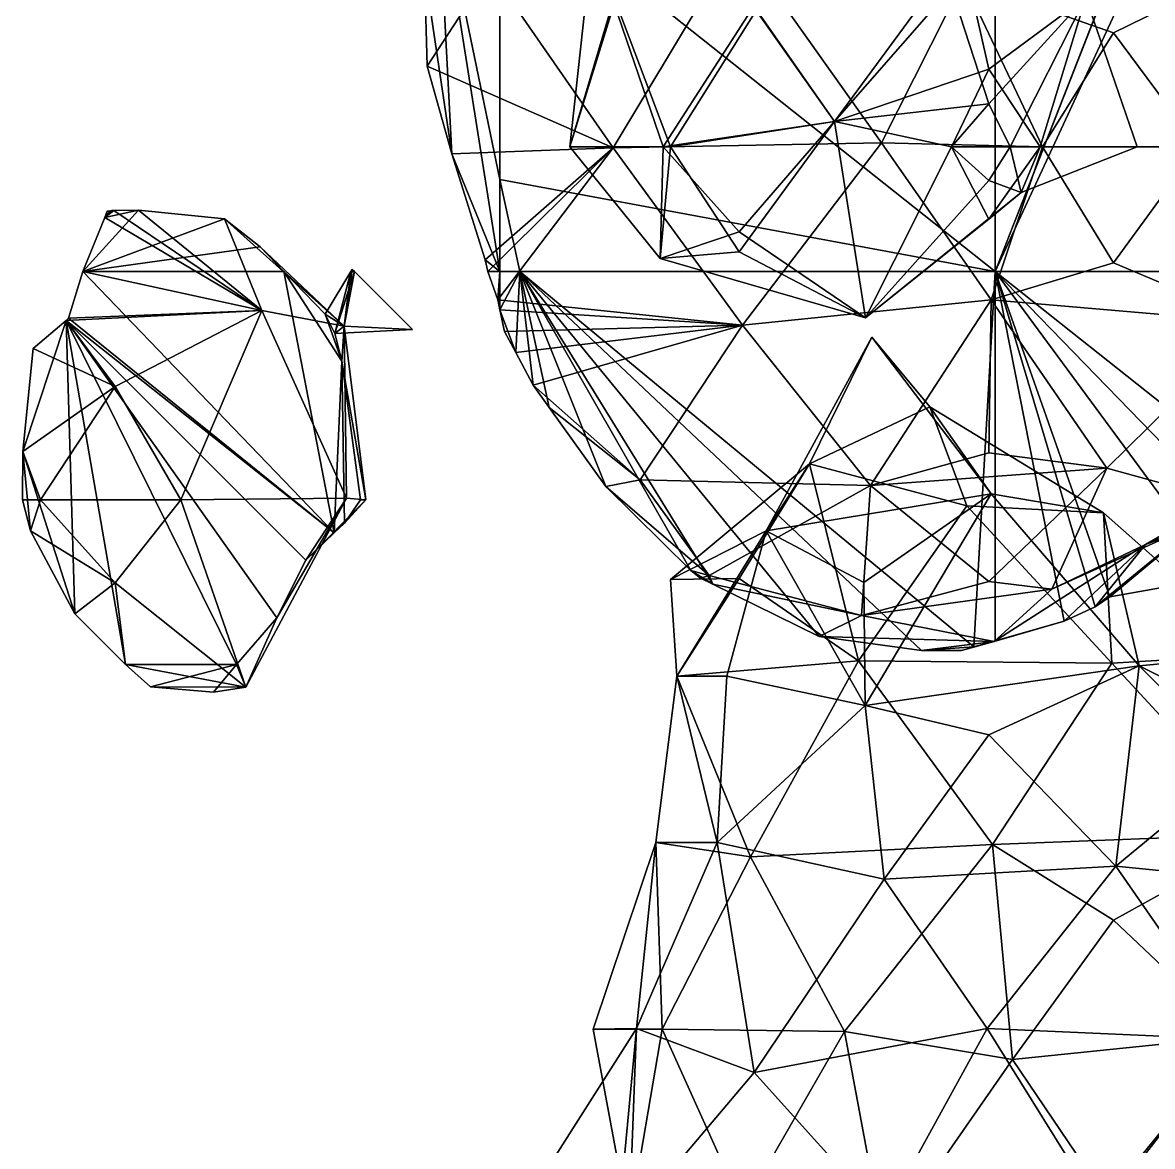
# Model space of a CAD drawing. Extents: x 290034 to 295698, y 4553723 to 4561693.
# Drawn here: x 291271.8 to 291385.9, y 4554102.1 to 4554215.5 of the extents above; entities that cross this region are included whole.
import ezdxf

# ---------------------------------------------------------------- set-up
doc = ezdxf.new("R2010")
doc.units = 0
doc.layers.add('Au_ppm_Pref_-_0_2', color=7, linetype='CONTINUOUS')

msp = doc.modelspace()

# ---------------------------------------------------------------- linework, layer by layer
at = {"layer": 'Au_ppm_Pref_-_0_2'}
for points in [[(291315.14, 4554202.28, 1799.54), (291312.4, 4554220.83, 1799.91), (291313.7, 4554230.08, 1800.98)], [(291315.14, 4554202.28, 1799.54), (291313.7, 4554230.08, 1800.98), (291320, 4554190.39, 1800.34)], [(291313.7, 4554230.08, 1800.98), (291320, 4554230.08, 1803.07), (291320, 4554199.66, 1800.98)], [(291313.7, 4554230.08, 1800.98), (291320, 4554199.66, 1800.98), (291320, 4554190.39, 1800.34)], [(291320, 4554230.08, 1803.07), (291370, 4554230.08, 1825.47), (291370, 4554190.39, 1816.12)], [(291320, 4554199.66, 1800.98), (291320, 4554230.08, 1803.07), (291370, 4554190.39, 1816.12)], [(291370, 4554190.39, 1816.12), (291370, 4554230.08, 1825.47), (291384.42, 4554227.3, 1830.31)], [(291370, 4554190.39, 1816.12), (291384.42, 4554227.3, 1830.31), (291384.45, 4554227.29, 1830.32)], [(291370, 4554190.39, 1816.12), (291384.45, 4554227.29, 1830.32), (291386.56, 4554226.18, 1830.87)], [(291404.98, 4554190.39, 1832.47), (291370, 4554190.39, 1816.12), (291386.56, 4554226.18, 1830.87)], [(291344.01, 4554223.85, 1799.63), (291318.97, 4554220.85, 1799.31), (291331.43, 4554202.87, 1799.94)], [(291358.51, 4554203.37, 1799.82), (291344.01, 4554223.85, 1799.63), (291331.43, 4554202.87, 1799.94)], [(291358.51, 4554203.37, 1799.82), (291366.78, 4554219.79, 1798.59), (291344.01, 4554223.85, 1799.63)], [(291312.65, 4554211.12, 1799.32), (291318.97, 4554220.85, 1799.31), (291312.4, 4554220.83, 1799.91)], [(291315.14, 4554202.28, 1799.54), (291312.65, 4554211.12, 1799.32), (291312.4, 4554220.83, 1799.91)], [(291318.97, 4554220.85, 1799.31), (291312.65, 4554211.12, 1799.32), (291331.43, 4554202.87, 1799.94)], [(291353.76, 4554205.53, 1778.12), (291364.97, 4554220.79, 1777.92), (291345.63, 4554217.16, 1777.77)], [(291345.85, 4554216.75, 1785.59), (291367.09, 4554220.79, 1786.67), (291353.76, 4554205.52, 1785.48)], [(291353.76, 4554205.53, 1778.12), (291369.34, 4554207.31, 1780.35), (291364.97, 4554220.79, 1777.92)], [(291369.34, 4554210.81, 1784.41), (291353.76, 4554205.52, 1785.48), (291367.09, 4554220.79, 1786.67)], [(291379.14, 4554218.08, 1781.8), (291364.97, 4554220.79, 1777.92), (291369.34, 4554207.31, 1780.35)], [(291381.94, 4554214.49, 1795.78), (291394.77, 4554220.81, 1798.49), (291366.78, 4554219.79, 1798.59)], [(291369.34, 4554210.81, 1784.41), (291367.09, 4554220.79, 1786.67), (291379.14, 4554218.08, 1781.8)], [(291390.49, 4554202.98, 1795.59), (291394.77, 4554220.81, 1798.49), (291381.94, 4554214.49, 1795.78)], [(291358.51, 4554203.37, 1799.82), (291374.78, 4554202.98, 1796.24), (291366.78, 4554219.79, 1798.59)], [(291374.78, 4554202.98, 1796.24), (291381.94, 4554214.49, 1795.78), (291366.78, 4554219.79, 1798.59)], [(291331.54, 4554218.04, 1782.71), (291337.21, 4554202.98, 1785.07), (291327.07, 4554202.98, 1781.8)], [(291331.54, 4554218.04, 1782.71), (291327.07, 4554202.98, 1781.8), (291328.54, 4554216.54, 1781.8)], [(291331.54, 4554217.42, 1780.67), (291328.54, 4554216.54, 1781.8), (291327.07, 4554202.98, 1781.8)], [(291331.54, 4554217.42, 1780.67), (291327.07, 4554202.98, 1781.8), (291336.46, 4554202.98, 1778.18)], [(291345.85, 4554216.75, 1785.59), (291337.21, 4554202.98, 1785.07), (291331.54, 4554218.04, 1782.71)], [(291331.54, 4554217.42, 1780.67), (291336.46, 4554202.98, 1778.18), (291345.63, 4554217.16, 1777.77)], [(291353.76, 4554205.53, 1778.12), (291345.63, 4554217.16, 1777.77), (291336.46, 4554202.98, 1778.18)], [(291369.34, 4554210.81, 1784.41), (291379.14, 4554218.08, 1781.8), (291374.53, 4554202.98, 1784.24)], [(291379.14, 4554218.08, 1781.8), (291369.34, 4554207.31, 1780.35), (291371.49, 4554202.98, 1780.78)], [(291384.32, 4554202.98, 1781.8), (291379.14, 4554218.08, 1781.8), (291371.49, 4554202.98, 1780.78)], [(291379.14, 4554218.08, 1781.8), (291384.32, 4554202.98, 1781.8), (291374.53, 4554202.98, 1784.24)], [(291345.85, 4554216.75, 1785.59), (291353.76, 4554205.52, 1785.48), (291337.21, 4554202.98, 1785.07)], [(291390.49, 4554202.98, 1795.59), (291381.94, 4554214.49, 1795.78), (291374.78, 4554202.98, 1796.24)], [(291315.14, 4554202.28, 1799.54), (291331.43, 4554202.87, 1799.94), (291312.65, 4554211.12, 1799.32)], [(291369.34, 4554210.81, 1784.41), (291365.57, 4554202.98, 1783.57), (291353.76, 4554205.52, 1785.48)], [(291369.34, 4554210.81, 1784.41), (291374.53, 4554202.98, 1784.24), (291365.57, 4554202.98, 1783.57)], [(291353.76, 4554205.53, 1778.12), (291365.58, 4554202.98, 1780.02), (291369.34, 4554207.31, 1780.35)], [(291365.58, 4554202.98, 1780.02), (291371.49, 4554202.98, 1780.78), (291369.34, 4554207.31, 1780.35)], [(291353.76, 4554205.53, 1778.12), (291336.46, 4554202.98, 1778.18), (291344.14, 4554194.38, 1778.93)], [(291353.76, 4554205.52, 1785.48), (291344.14, 4554192.38, 1785.33), (291337.21, 4554202.98, 1785.07)], [(291353.76, 4554205.53, 1778.12), (291344.14, 4554194.38, 1778.93), (291356.91, 4554185.71, 1781.8)], [(291353.76, 4554205.52, 1785.48), (291356.91, 4554185.71, 1781.8), (291344.14, 4554192.38, 1785.33)], [(291365.58, 4554202.98, 1780.02), (291353.76, 4554205.53, 1778.12), (291356.91, 4554185.71, 1781.8)], [(291353.76, 4554205.52, 1785.48), (291365.57, 4554202.98, 1783.57), (291356.91, 4554185.71, 1781.8)], [(291315.14, 4554202.28, 1799.54), (291318.51, 4554191.58, 1799.92), (291331.43, 4554202.87, 1799.94)], [(291318.51, 4554191.58, 1799.92), (291318.79, 4554190.39, 1799.96), (291331.43, 4554202.87, 1799.94)], [(291318.79, 4554190.39, 1799.96), (291319.78, 4554187.52, 1800.07), (291331.43, 4554202.87, 1799.94)], [(291344.47, 4554184.97, 1799.77), (291331.43, 4554202.87, 1799.94), (291319.78, 4554187.52, 1800.07)], [(291336.17, 4554191.7, 1781.8), (291327.07, 4554202.98, 1781.8), (291337.21, 4554202.98, 1785.07)], [(291327.07, 4554202.98, 1781.8), (291336.17, 4554191.7, 1781.8), (291336.46, 4554202.98, 1778.18)], [(291358.51, 4554203.37, 1799.82), (291331.43, 4554202.87, 1799.94), (291344.47, 4554184.97, 1799.77)], [(291336.17, 4554191.7, 1781.8), (291337.21, 4554202.98, 1785.07), (291344.14, 4554192.38, 1785.33)], [(291336.17, 4554191.7, 1781.8), (291344.14, 4554194.38, 1778.93), (291336.46, 4554202.98, 1778.18)], [(291358.51, 4554203.37, 1799.82), (291344.47, 4554184.97, 1799.77), (291369.58, 4554187.52, 1797)], [(291365.58, 4554202.98, 1780.02), (291356.91, 4554185.71, 1781.8), (291369.34, 4554199.56, 1780.66)], [(291365.57, 4554202.98, 1783.57), (291369.34, 4554195.66, 1784.24), (291356.91, 4554185.71, 1781.8)], [(291358.51, 4554203.37, 1799.82), (291369.58, 4554187.52, 1797), (291374.78, 4554202.98, 1796.24)], [(291365.57, 4554202.98, 1783.57), (291374.53, 4554202.98, 1784.24), (291369.34, 4554195.66, 1784.24)], [(291365.58, 4554202.98, 1780.02), (291369.34, 4554199.56, 1780.66), (291371.49, 4554202.98, 1780.78)], [(291372.61, 4554198.35, 1781.8), (291369.34, 4554195.66, 1784.24), (291374.53, 4554202.98, 1784.24)], [(291372.61, 4554198.35, 1781.8), (291371.49, 4554202.98, 1780.78), (291369.34, 4554199.56, 1780.66)], [(291374.78, 4554202.98, 1796.24), (291369.58, 4554187.52, 1797), (291381.94, 4554191.26, 1795.71)], [(291372.61, 4554198.35, 1781.8), (291384.32, 4554202.98, 1781.8), (291371.49, 4554202.98, 1780.78)], [(291384.32, 4554202.98, 1781.8), (291372.61, 4554198.35, 1781.8), (291374.53, 4554202.98, 1784.24)], [(291390.49, 4554202.98, 1795.59), (291374.78, 4554202.98, 1796.24), (291381.94, 4554191.26, 1795.71)], [(291381.94, 4554191.26, 1795.71), (291396.21, 4554185.24, 1798.19), (291390.49, 4554202.98, 1795.59)], [(291320, 4554190.39, 1800.34), (291318.51, 4554191.58, 1799.92), (291315.14, 4554202.28, 1799.54)], [(291370, 4554190.39, 1816.12), (291322.02, 4554190.39, 1800.98), (291320, 4554199.66, 1800.98)], [(291320, 4554190.39, 1800.34), (291320, 4554199.66, 1800.98), (291322.02, 4554190.39, 1800.98)], [(291356.91, 4554185.71, 1781.8), (291372.61, 4554198.35, 1781.8), (291369.34, 4554199.56, 1780.66)], [(291372.61, 4554198.35, 1781.8), (291356.91, 4554185.71, 1781.8), (291369.34, 4554195.66, 1784.24)], [(291283.51, 4554196.58, 1789.26), (291277.91, 4554190.39, 1787.27), (291280.11, 4554195.83, 1788.18)], [(291292.21, 4554195.69, 1791.93), (291277.91, 4554190.39, 1787.27), (291283.51, 4554196.58, 1789.26)], [(291295.96, 4554186.45, 1786.65), (291280.11, 4554195.83, 1788.18), (291277.91, 4554190.39, 1787.27)], [(291295.8, 4554192.89, 1792.93), (291277.91, 4554190.39, 1787.27), (291292.21, 4554195.69, 1791.93)], [(291280.82, 4554196.56, 1788.43), (291283.51, 4554196.58, 1789.26), (291280.11, 4554195.83, 1788.18)], [(291280.82, 4554196.56, 1788.43), (291280.11, 4554195.83, 1788.18), (291280.65, 4554196.48, 1788.37)], [(291281.01, 4554196.56, 1788.3), (291280.36, 4554196.48, 1788.28), (291280.11, 4554195.83, 1788.18)], [(291295.96, 4554186.45, 1786.65), (291281.01, 4554196.56, 1788.3), (291280.11, 4554195.83, 1788.18)], [(291280.65, 4554196.48, 1788.37), (291280.11, 4554195.83, 1788.18), (291280.36, 4554196.48, 1788.28)], [(291281.01, 4554196.56, 1788.3), (291280.65, 4554196.48, 1788.37), (291280.36, 4554196.48, 1788.28)], [(291280.65, 4554196.48, 1788.37), (291281.01, 4554196.56, 1788.3), (291280.82, 4554196.56, 1788.43)], [(291280.82, 4554196.56, 1788.43), (291281.01, 4554196.56, 1788.3), (291283.51, 4554196.58, 1789.26)], [(291295.96, 4554186.45, 1786.65), (291283.51, 4554196.58, 1789.26), (291281.01, 4554196.56, 1788.3)], [(291295.96, 4554186.45, 1786.65), (291292.21, 4554195.69, 1791.93), (291283.51, 4554196.58, 1789.26)], [(291292.21, 4554195.69, 1791.93), (291304.28, 4554184.88, 1793.9), (291295.8, 4554192.89, 1792.93)], [(291295.96, 4554186.45, 1786.65), (291304.28, 4554184.88, 1793.9), (291292.21, 4554195.69, 1791.93)], [(291336.17, 4554191.7, 1781.8), (291356.91, 4554185.71, 1781.8), (291344.14, 4554194.38, 1778.93)], [(291295.8, 4554192.89, 1792.93), (291298.18, 4554190.39, 1793.56), (291277.91, 4554190.39, 1787.27)], [(291304.28, 4554184.88, 1793.9), (291298.18, 4554190.39, 1793.56), (291295.8, 4554192.89, 1792.93)], [(291356.91, 4554185.71, 1781.8), (291336.17, 4554191.7, 1781.8), (291344.14, 4554192.38, 1785.33)], [(291320, 4554190.39, 1800.34), (291318.79, 4554190.39, 1799.96), (291318.51, 4554191.58, 1799.92)], [(291396.21, 4554185.24, 1798.19), (291381.94, 4554191.26, 1795.71), (291369.58, 4554187.52, 1797)], [(291277.91, 4554190.39, 1787.27), (291303.26, 4554164, 1793.28), (291276.46, 4554185.69, 1786.49)], [(291276.46, 4554185.69, 1786.49), (291295.96, 4554186.45, 1786.65), (291277.91, 4554190.39, 1787.27)], [(291277.91, 4554190.39, 1787.27), (291298.18, 4554190.39, 1793.56), (291303.26, 4554164, 1793.28)], [(291298.18, 4554190.39, 1793.56), (291302.36, 4554186.09, 1794.56), (291304.03, 4554181.34, 1794.74)], [(291298.18, 4554190.39, 1793.56), (291304.03, 4554181.34, 1794.74), (291303.26, 4554164, 1793.28)], [(291298.18, 4554190.39, 1793.56), (291304.28, 4554184.88, 1793.9), (291302.36, 4554186.09, 1794.56)], [(291304.95, 4554190.39, 1795.67), (291303.34, 4554184.12, 1794.72), (291302.36, 4554186.09, 1794.56)], [(291302.36, 4554186.09, 1794.56), (291304.28, 4554184.88, 1793.9), (291304.95, 4554190.39, 1795.67)], [(291311.18, 4554184.54, 1797.19), (291303.34, 4554184.12, 1794.72), (291305.32, 4554190.39, 1795.78)], [(291304.95, 4554190.39, 1795.67), (291305.32, 4554190.39, 1795.78), (291303.34, 4554184.12, 1794.72)], [(291304.28, 4554184.88, 1793.9), (291305.09, 4554190.59, 1795.72), (291304.95, 4554190.39, 1795.67)], [(291304.28, 4554184.88, 1793.9), (291305.32, 4554190.39, 1795.78), (291305.09, 4554190.59, 1795.72)], [(291304.28, 4554184.88, 1793.9), (291311.18, 4554184.54, 1797.19), (291305.32, 4554190.39, 1795.78)], [(291304.95, 4554190.39, 1795.67), (291305.09, 4554190.59, 1795.72), (291305.32, 4554190.39, 1795.78)], [(291318.79, 4554190.39, 1799.96), (291320, 4554190.39, 1800.34), (291319.78, 4554187.52, 1800.07)], [(291319.78, 4554187.52, 1800.07), (291320, 4554190.39, 1800.34), (291320, 4554186.51, 1800.06)], [(291322.02, 4554190.39, 1800.98), (291321.61, 4554182.22, 1800.27), (291320, 4554186.51, 1800.06)], [(291322.02, 4554190.39, 1800.98), (291320, 4554186.51, 1800.06), (291320, 4554190.39, 1800.34)], [(291322.02, 4554190.39, 1800.98), (291323.34, 4554178.9, 1800.6), (291321.61, 4554182.22, 1800.27)], [(291322.02, 4554190.39, 1800.98), (291324.96, 4554176.65, 1800.98), (291323.34, 4554178.9, 1800.6)], [(291362.54, 4554152.13, 1811.53), (291352.23, 4554153.53, 1808.27), (291322.02, 4554190.39, 1800.98)], [(291322.02, 4554190.39, 1800.98), (291330.69, 4554168.68, 1802.29), (291324.96, 4554176.65, 1800.98)], [(291322.02, 4554190.39, 1800.98), (291339.26, 4554160.21, 1804.5), (291330.69, 4554168.68, 1802.29)], [(291322.02, 4554190.39, 1800.98), (291341.49, 4554158.81, 1805.13), (291339.26, 4554160.21, 1804.5)], [(291322.02, 4554190.39, 1800.98), (291352.23, 4554153.53, 1808.27), (291341.49, 4554158.81, 1805.13)], [(291367.85, 4554152.48, 1813.29), (291362.54, 4554152.13, 1811.53), (291322.02, 4554190.39, 1800.98)], [(291322.02, 4554190.39, 1800.98), (291370, 4554190.39, 1816.12), (291367.85, 4554152.48, 1813.29)], [(291370, 4554153.1, 1814.01), (291367.85, 4554152.48, 1813.29), (291370, 4554190.39, 1816.12)], [(291376.96, 4554155.1, 1816.53), (291370, 4554153.1, 1814.01), (291370, 4554190.39, 1816.12)], [(291380.08, 4554156.55, 1817.7), (291376.96, 4554155.1, 1816.53), (291370, 4554190.39, 1816.12)], [(291381.55, 4554157.55, 1818.26), (291380.08, 4554156.55, 1817.7), (291370, 4554190.39, 1816.12)], [(291392.75, 4554159.52, 1822.25), (291381.55, 4554157.55, 1818.26), (291370, 4554190.39, 1816.12)], [(291400.54, 4554158.94, 1824.92), (291392.75, 4554159.52, 1822.25), (291370, 4554190.39, 1816.12)], [(291408.01, 4554160.23, 1827.58), (291400.54, 4554158.94, 1824.92), (291370, 4554190.39, 1816.12)], [(291408.01, 4554160.23, 1827.58), (291370, 4554190.39, 1816.12), (291404.98, 4554190.39, 1832.47)], [(291319.78, 4554187.52, 1800.07), (291320, 4554186.51, 1800.06), (291344.47, 4554184.97, 1799.77)], [(291344.47, 4554184.97, 1799.77), (291357.39, 4554168.77, 1800.37), (291369.58, 4554187.52, 1797)], [(291357.39, 4554168.77, 1800.37), (291369.34, 4554172.08, 1795.26), (291369.58, 4554187.52, 1797)], [(291381.25, 4554170.54, 1800.12), (291369.58, 4554187.52, 1797), (291369.34, 4554172.08, 1795.26)], [(291381.25, 4554170.54, 1800.12), (291396.21, 4554185.24, 1798.19), (291369.58, 4554187.52, 1797)], [(291295.96, 4554186.45, 1786.65), (291276.46, 4554185.69, 1786.49), (291276.23, 4554185.45, 1786.4)], [(291295.96, 4554186.45, 1786.65), (291276.23, 4554185.45, 1786.4), (291281.15, 4554178.78, 1783.92)], [(291287.78, 4554167.34, 1784.61), (291295.96, 4554186.45, 1786.65), (291281.15, 4554178.78, 1783.92)], [(291304.51, 4554167.5, 1787.88), (291295.96, 4554186.45, 1786.65), (291287.78, 4554167.34, 1784.61)], [(291295.96, 4554186.45, 1786.65), (291304.51, 4554167.5, 1787.88), (291304.28, 4554184.88, 1793.9)], [(291320, 4554186.51, 1800.06), (291321.61, 4554182.22, 1800.27), (291320.46, 4554184.33, 1800.06)], [(291320, 4554186.51, 1800.06), (291320.46, 4554184.33, 1800.06), (291344.47, 4554184.97, 1799.77)], [(291272.88, 4554182.63, 1785.39), (291276.23, 4554185.45, 1786.4), (291271.85, 4554172.23, 1784.8)], [(291271.85, 4554172.23, 1784.8), (291276.23, 4554185.45, 1786.4), (291277.09, 4554155.84, 1785.77)], [(291281.15, 4554178.78, 1783.92), (291276.23, 4554185.45, 1786.4), (291272.88, 4554182.63, 1785.39)], [(291276.46, 4554185.69, 1786.49), (291303.26, 4554164, 1793.28), (291276.23, 4554185.45, 1786.4)], [(291276.23, 4554185.45, 1786.4), (291297.47, 4554155.42, 1791.42), (291293.41, 4554150.71, 1790.15)], [(291276.23, 4554185.45, 1786.4), (291282.21, 4554150.71, 1787.04), (291277.09, 4554155.84, 1785.77)], [(291276.23, 4554185.45, 1786.4), (291293.41, 4554150.71, 1790.15), (291282.21, 4554150.71, 1787.04)], [(291276.23, 4554185.45, 1786.4), (291303.26, 4554164, 1793.28), (291300.42, 4554161.25, 1792.41)], [(291276.23, 4554185.45, 1786.4), (291300.42, 4554161.25, 1792.41), (291297.47, 4554155.42, 1791.42)], [(291302.36, 4554186.09, 1794.56), (291303.34, 4554184.12, 1794.72), (291304.03, 4554181.34, 1794.74)], [(291396.21, 4554185.24, 1798.19), (291381.25, 4554170.54, 1800.12), (291394.63, 4554166.87, 1805.42)], [(291304.28, 4554184.88, 1793.9), (291304.03, 4554181.34, 1794.74), (291303.34, 4554184.12, 1794.72)], [(291311.18, 4554184.54, 1797.19), (291304.28, 4554184.88, 1793.9), (291303.34, 4554184.12, 1794.72)], [(291304.28, 4554184.88, 1793.9), (291306.46, 4554167.34, 1793.68), (291304.03, 4554181.34, 1794.74)], [(291304.51, 4554167.5, 1787.88), (291306.46, 4554167.34, 1793.68), (291304.28, 4554184.88, 1793.9)], [(291321.61, 4554182.22, 1800.27), (291344.47, 4554184.97, 1799.77), (291320.46, 4554184.33, 1800.06)], [(291323.34, 4554178.9, 1800.6), (291344.47, 4554184.97, 1799.77), (291321.61, 4554182.22, 1800.27)], [(291334.15, 4554169.36, 1801.52), (291344.47, 4554184.97, 1799.77), (291323.34, 4554178.9, 1800.6)], [(291357.39, 4554168.77, 1800.37), (291344.47, 4554184.97, 1799.77), (291334.15, 4554169.36, 1801.52)], [(291346.86, 4554164.22, 1783.33), (291369.6, 4554167.93, 1782.03), (291357.54, 4554183.77, 1781.88)], [(291346.86, 4554164.22, 1783.33), (291357.54, 4554183.77, 1781.88), (291351.25, 4554170.97, 1788.88)], [(291363.39, 4554176.74, 1787.74), (291351.25, 4554170.97, 1788.88), (291357.54, 4554183.77, 1781.88)], [(291357.54, 4554183.77, 1781.88), (291369.6, 4554167.93, 1782.03), (291363.39, 4554176.74, 1787.74)], [(291281.15, 4554178.78, 1783.92), (291272.88, 4554182.63, 1785.39), (291271.85, 4554172.23, 1784.8)], [(291304.03, 4554181.34, 1794.74), (291304.3, 4554164.98, 1793.68), (291303.26, 4554164, 1793.28)], [(291304.03, 4554181.34, 1794.74), (291305.94, 4554167.34, 1794.35), (291304.3, 4554164.98, 1793.68)], [(291304.03, 4554181.34, 1794.74), (291306.46, 4554167.34, 1793.68), (291305.94, 4554167.34, 1794.35)], [(291281.15, 4554178.78, 1783.92), (291271.85, 4554172.23, 1784.8), (291273.63, 4554167.34, 1784.19)], [(291287.78, 4554167.34, 1784.61), (291281.15, 4554178.78, 1783.92), (291273.63, 4554167.34, 1784.19)], [(291334.15, 4554169.36, 1801.52), (291323.34, 4554178.9, 1800.6), (291324.96, 4554176.65, 1800.98)], [(291334.15, 4554169.36, 1801.52), (291324.96, 4554176.65, 1800.98), (291330.69, 4554168.68, 1802.29)], [(291367.14, 4554166.73, 1792.44), (291351.25, 4554170.97, 1788.88), (291363.39, 4554176.74, 1787.74)], [(291367.14, 4554166.73, 1792.44), (291363.39, 4554176.74, 1787.74), (291380.93, 4554166.04, 1787.61)], [(291380.93, 4554166.04, 1787.61), (291363.39, 4554176.74, 1787.74), (291369.6, 4554167.93, 1782.03)], [(291271.85, 4554172.23, 1784.8), (291272.63, 4554164.2, 1784.78), (291271.82, 4554167.33, 1784.64)], [(291271.85, 4554172.23, 1784.8), (291271.82, 4554167.33, 1784.64), (291273.63, 4554167.34, 1784.19)], [(291271.85, 4554172.23, 1784.8), (291277.09, 4554155.84, 1785.77), (291272.63, 4554164.2, 1784.78)], [(291381.25, 4554170.54, 1800.12), (291369.34, 4554172.08, 1795.26), (291357.39, 4554168.77, 1800.37)], [(291346.86, 4554164.22, 1783.33), (291351.25, 4554170.97, 1788.88), (291337.22, 4554159.31, 1787.74)], [(291337.22, 4554159.31, 1787.74), (291351.25, 4554170.97, 1788.88), (291344.14, 4554159.39, 1791.03)], [(291356.19, 4554151.09, 1794.29), (291344.14, 4554159.39, 1791.03), (291351.25, 4554170.97, 1788.88)], [(291367.14, 4554166.73, 1792.44), (291356.19, 4554151.09, 1794.29), (291351.25, 4554170.97, 1788.88)], [(291381.25, 4554170.54, 1800.12), (291357.39, 4554168.77, 1800.37), (291369.34, 4554159.1, 1802.81)], [(291381.25, 4554170.54, 1800.12), (291369.34, 4554159.1, 1802.81), (291375.72, 4554158.32, 1805.55)], [(291375.72, 4554158.32, 1805.55), (291394.63, 4554166.87, 1805.42), (291381.25, 4554170.54, 1800.12)], [(291394.07, 4554167.96, 1817.41), (291408.3, 4554171.35, 1811.66), (291385.16, 4554162.84, 1811.41)], [(291408.3, 4554171.35, 1811.66), (291394.63, 4554166.87, 1805.42), (291385.16, 4554162.84, 1811.41)], [(291341.11, 4554159.7, 1804.43), (291334.15, 4554169.36, 1801.52), (291330.69, 4554168.68, 1802.29)], [(291357.39, 4554168.77, 1800.37), (291334.15, 4554169.36, 1801.52), (291341.11, 4554159.7, 1804.43)], [(291339.26, 4554160.21, 1804.5), (291341.11, 4554159.7, 1804.43), (291330.69, 4554168.68, 1802.29)], [(291357.39, 4554168.77, 1800.37), (291341.11, 4554159.7, 1804.43), (291356.51, 4554155.67, 1806.02)], [(291357.39, 4554168.77, 1800.37), (291356.51, 4554155.67, 1806.02), (291369.34, 4554159.1, 1802.81)], [(291271.82, 4554167.33, 1784.64), (291272.63, 4554164.2, 1784.78), (291273.63, 4554167.34, 1784.19)], [(291272.63, 4554164.2, 1784.78), (291281.15, 4554158.97, 1784.95), (291273.63, 4554167.34, 1784.19)], [(291287.78, 4554167.34, 1784.61), (291273.63, 4554167.34, 1784.19), (291281.15, 4554158.97, 1784.95)], [(291281.15, 4554158.97, 1784.95), (291294.35, 4554148.42, 1787.55), (291287.78, 4554167.34, 1784.61)], [(291287.78, 4554167.34, 1784.61), (291294.35, 4554148.42, 1787.55), (291304.51, 4554167.5, 1787.88)], [(291304.51, 4554167.5, 1787.88), (291294.35, 4554148.42, 1787.55), (291297.47, 4554155.42, 1791.42)], [(291304.51, 4554167.5, 1787.88), (291297.47, 4554155.42, 1791.42), (291300.42, 4554161.25, 1792.41)], [(291304.51, 4554167.5, 1787.88), (291300.42, 4554161.25, 1792.41), (291306.46, 4554167.34, 1793.68)], [(291303.26, 4554164, 1793.28), (291306.46, 4554167.34, 1793.68), (291300.42, 4554161.25, 1792.41)], [(291303.26, 4554164, 1793.28), (291304.3, 4554164.98, 1793.68), (291306.46, 4554167.34, 1793.68)], [(291306.46, 4554167.34, 1793.68), (291304.3, 4554164.98, 1793.68), (291305.94, 4554167.34, 1794.35)], [(291346.86, 4554164.22, 1783.33), (291356.74, 4554158.99, 1778.64), (291369.6, 4554167.93, 1782.03)], [(291356.74, 4554158.99, 1778.64), (291356.87, 4554146.56, 1778.94), (291369.6, 4554167.93, 1782.03)], [(291356.87, 4554146.56, 1778.94), (291384.51, 4554150.59, 1780.07), (291369.6, 4554167.93, 1782.03)], [(291380.93, 4554166.04, 1787.61), (291369.6, 4554167.93, 1782.03), (291384.51, 4554150.59, 1780.07)], [(291394.07, 4554167.96, 1817.41), (291380.08, 4554156.55, 1817.7), (291381.55, 4554157.55, 1818.26)], [(291380.08, 4554156.55, 1817.7), (291394.07, 4554167.96, 1817.41), (291385.16, 4554162.84, 1811.41)], [(291392.75, 4554159.52, 1822.25), (291394.07, 4554167.96, 1817.41), (291381.55, 4554157.55, 1818.26)], [(291356.19, 4554151.09, 1794.29), (291367.14, 4554166.73, 1792.44), (291381.76, 4554150.86, 1793.66)], [(291367.14, 4554166.73, 1792.44), (291380.93, 4554166.04, 1787.61), (291381.76, 4554150.86, 1793.66)], [(291385.16, 4554162.84, 1811.41), (291394.63, 4554166.87, 1805.42), (291375.72, 4554158.32, 1805.55)], [(291397.08, 4554151.76, 1787.7), (291381.76, 4554150.86, 1793.66), (291380.93, 4554166.04, 1787.61)], [(291380.93, 4554166.04, 1787.61), (291384.51, 4554150.59, 1780.07), (291397.08, 4554151.76, 1787.7)], [(291277.09, 4554155.84, 1785.77), (291281.15, 4554158.97, 1784.95), (291272.63, 4554164.2, 1784.78)], [(291346.86, 4554164.22, 1783.33), (291337.22, 4554159.31, 1787.74), (291337.87, 4554149.52, 1787.74)], [(291337.87, 4554149.52, 1787.74), (291342.91, 4554149.52, 1781.8), (291346.86, 4554164.22, 1783.33)], [(291346.86, 4554164.22, 1783.33), (291342.91, 4554149.52, 1781.8), (291356.87, 4554146.56, 1778.94)], [(291346.86, 4554164.22, 1783.33), (291356.87, 4554146.56, 1778.94), (291356.74, 4554158.99, 1778.64)], [(291376.96, 4554155.1, 1816.53), (291385.16, 4554162.84, 1811.41), (291369.88, 4554153.03, 1811.35)], [(291369.88, 4554153.03, 1811.35), (291385.16, 4554162.84, 1811.41), (291375.72, 4554158.32, 1805.55)], [(291380.08, 4554156.55, 1817.7), (291385.16, 4554162.84, 1811.41), (291376.96, 4554155.1, 1816.53)], [(291339.26, 4554160.21, 1804.5), (291341.49, 4554158.81, 1805.13), (291340.23, 4554159.43, 1804.76)], [(291341.11, 4554159.7, 1804.43), (291339.26, 4554160.21, 1804.5), (291340.23, 4554159.43, 1804.76)], [(291337.22, 4554159.31, 1787.74), (291344.14, 4554159.39, 1791.03), (291337.87, 4554149.52, 1787.74)], [(291344.14, 4554159.39, 1791.03), (291356.19, 4554151.09, 1794.29), (291337.87, 4554149.52, 1787.74)], [(291341.49, 4554158.81, 1805.13), (291341.11, 4554159.7, 1804.43), (291340.23, 4554159.43, 1804.76)], [(291356.51, 4554155.67, 1806.02), (291341.11, 4554159.7, 1804.43), (291341.49, 4554158.81, 1805.13)], [(291375.72, 4554158.32, 1805.55), (291369.34, 4554159.1, 1802.81), (291356.51, 4554155.67, 1806.02)], [(291277.09, 4554155.84, 1785.77), (291282.21, 4554150.71, 1787.04), (291281.15, 4554158.97, 1784.95)], [(291282.21, 4554150.71, 1787.04), (291294.35, 4554148.42, 1787.55), (291281.15, 4554158.97, 1784.95)], [(291352.23, 4554153.53, 1808.27), (291356.51, 4554155.67, 1806.02), (291341.49, 4554158.81, 1805.13)], [(291375.72, 4554158.32, 1805.55), (291356.51, 4554155.67, 1806.02), (291369.88, 4554153.03, 1811.35)], [(291369.88, 4554153.03, 1811.35), (291356.51, 4554155.67, 1806.02), (291352.23, 4554153.53, 1808.27)], [(291297.47, 4554155.42, 1791.42), (291294.35, 4554148.42, 1787.55), (291293.41, 4554150.71, 1790.15)], [(291370, 4554153.1, 1814.01), (291376.96, 4554155.1, 1816.53), (291369.88, 4554153.03, 1811.35)], [(291362.54, 4554152.13, 1811.53), (291369.88, 4554153.03, 1811.35), (291352.23, 4554153.53, 1808.27)], [(291369.88, 4554153.03, 1811.35), (291362.54, 4554152.13, 1811.53), (291366.59, 4554152.12, 1812.86)], [(291367.85, 4554152.48, 1813.29), (291366.59, 4554152.12, 1812.86), (291362.54, 4554152.13, 1811.53)], [(291366.59, 4554152.12, 1812.86), (291367.85, 4554152.48, 1813.29), (291369.88, 4554153.03, 1811.35)], [(291367.85, 4554152.48, 1813.29), (291370, 4554153.1, 1814.01), (291369.88, 4554153.03, 1811.35)], [(291337.87, 4554149.52, 1787.74), (291356.19, 4554151.09, 1794.29), (291345.29, 4554131.29, 1792.8)], [(291369.71, 4554132.53, 1793.66), (291345.29, 4554131.29, 1792.8), (291356.19, 4554151.09, 1794.29)], [(291356.19, 4554151.09, 1794.29), (291381.76, 4554150.86, 1793.66), (291369.71, 4554132.53, 1793.66)], [(291397.68, 4554133.61, 1794.94), (291381.76, 4554150.86, 1793.66), (291397.08, 4554151.76, 1787.7)], [(291397.08, 4554151.76, 1787.7), (291384.51, 4554150.59, 1780.07), (291401.81, 4554141.98, 1781.8)], [(291282.21, 4554150.71, 1787.04), (291293.41, 4554150.71, 1790.15), (291284.72, 4554148.45, 1787.6)], [(291294.35, 4554148.42, 1787.55), (291282.21, 4554150.71, 1787.04), (291284.72, 4554148.45, 1787.6)], [(291284.72, 4554148.45, 1787.6), (291293.41, 4554150.71, 1790.15), (291291.1, 4554147.91, 1789.34)], [(291294.35, 4554148.42, 1787.55), (291291.1, 4554147.91, 1789.34), (291293.41, 4554150.71, 1790.15)], [(291369.34, 4554143.6, 1777.83), (291384.51, 4554150.59, 1780.07), (291356.87, 4554146.56, 1778.94)], [(291369.34, 4554143.6, 1777.83), (291382.17, 4554130.35, 1777.69), (291384.51, 4554150.59, 1780.07)], [(291381.76, 4554150.86, 1793.66), (291397.68, 4554133.61, 1794.94), (291369.71, 4554132.53, 1793.66)], [(291382.17, 4554130.35, 1777.69), (291394.54, 4554140.59, 1778.83), (291384.51, 4554150.59, 1780.07)], [(291394.54, 4554140.59, 1778.83), (291401.81, 4554141.98, 1781.8), (291384.51, 4554150.59, 1780.07)], [(291345.29, 4554131.29, 1792.8), (291335.73, 4554132.76, 1787.15), (291337.87, 4554149.52, 1787.74)], [(291335.73, 4554132.76, 1787.15), (291341.94, 4554132.74, 1780.21), (291337.87, 4554149.52, 1787.74)], [(291342.91, 4554149.52, 1781.8), (291337.87, 4554149.52, 1787.74), (291341.94, 4554132.74, 1780.21)], [(291356.87, 4554146.56, 1778.94), (291342.91, 4554149.52, 1781.8), (291341.94, 4554132.74, 1780.21)], [(291284.72, 4554148.45, 1787.6), (291291.1, 4554147.91, 1789.34), (291294.35, 4554148.42, 1787.55)], [(291358.77, 4554129.03, 1777.7), (291356.87, 4554146.56, 1778.94), (291341.94, 4554132.74, 1780.21)], [(291358.77, 4554129.03, 1777.7), (291369.34, 4554143.6, 1777.83), (291356.87, 4554146.56, 1778.94)], [(291358.77, 4554129.03, 1777.7), (291382.17, 4554130.35, 1777.69), (291369.34, 4554143.6, 1777.83)], [(291404.34, 4554128.15, 1778.36), (291394.54, 4554140.59, 1778.83), (291382.17, 4554130.35, 1777.69)], [(291333.8, 4554113.96, 1781.98), (291335.73, 4554132.76, 1787.15), (291329.42, 4554113.89, 1787.74)], [(291329.42, 4554113.89, 1787.74), (291335.73, 4554132.76, 1787.15), (291336.36, 4554113.89, 1791.4)], [(291333.8, 4554113.96, 1781.98), (291341.94, 4554132.74, 1780.21), (291335.73, 4554132.76, 1787.15)], [(291345.29, 4554131.29, 1792.8), (291336.36, 4554113.89, 1791.4), (291335.73, 4554132.76, 1787.15)], [(291397.68, 4554133.61, 1794.94), (291381.94, 4554124.9, 1797.35), (291369.71, 4554132.53, 1793.66)], [(291381.94, 4554124.9, 1797.35), (291397.68, 4554133.61, 1794.94), (291394.34, 4554113.16, 1799.5)], [(291333.8, 4554113.96, 1781.98), (291345.66, 4554109.53, 1778.02), (291341.94, 4554132.74, 1780.21)], [(291358.77, 4554129.03, 1777.7), (291341.94, 4554132.74, 1780.21), (291345.66, 4554109.53, 1778.02)], [(291369.71, 4554132.53, 1793.66), (291354.78, 4554113.66, 1795.56), (291345.29, 4554131.29, 1792.8)], [(291369.71, 4554132.53, 1793.66), (291371.74, 4554110.85, 1797.48), (291354.78, 4554113.66, 1795.56)], [(291381.94, 4554124.9, 1797.35), (291371.74, 4554110.85, 1797.48), (291369.71, 4554132.53, 1793.66)], [(291345.29, 4554131.29, 1792.8), (291354.78, 4554113.66, 1795.56), (291336.36, 4554113.89, 1791.4)], [(291358.77, 4554129.03, 1777.7), (291369.19, 4554113.96, 1776.89), (291382.17, 4554130.35, 1777.69)], [(291394.3, 4554112.87, 1776.01), (291382.17, 4554130.35, 1777.69), (291369.19, 4554113.96, 1776.89)], [(291394.3, 4554112.87, 1776.01), (291404.34, 4554128.15, 1778.36), (291382.17, 4554130.35, 1777.69)], [(291358.77, 4554129.03, 1777.7), (291345.66, 4554109.53, 1778.02), (291369.19, 4554113.96, 1776.89)], [(291381.94, 4554124.9, 1797.35), (291394.34, 4554113.16, 1799.5), (291371.74, 4554110.85, 1797.48)], [(291320.42, 4554092.96, 1781.62), (291333.8, 4554113.96, 1781.98), (291333.04, 4554094.37, 1787.26)], [(291333.8, 4554113.96, 1781.98), (291320.42, 4554092.96, 1781.62), (291331.82, 4554093.17, 1776.96)], [(291333.8, 4554113.96, 1781.98), (291329.42, 4554113.89, 1787.74), (291333.04, 4554094.37, 1787.26)], [(291333.04, 4554094.37, 1787.26), (291329.42, 4554113.89, 1787.74), (291336.36, 4554113.89, 1791.4)], [(291333.8, 4554113.96, 1781.98), (291331.82, 4554093.17, 1776.96), (291345.66, 4554109.53, 1778.02)], [(291333.04, 4554094.37, 1787.26), (291336.36, 4554113.89, 1791.4), (291344.52, 4554095.83, 1793.49)], [(291336.36, 4554113.89, 1791.4), (291354.78, 4554113.66, 1795.56), (291344.52, 4554095.83, 1793.49)], [(291344.52, 4554095.83, 1793.49), (291354.78, 4554113.66, 1795.56), (291358.8, 4554092.18, 1797.35)], [(291358.74, 4554095, 1776.84), (291369.19, 4554113.96, 1776.89), (291345.66, 4554109.53, 1778.02)], [(291358.8, 4554092.18, 1797.35), (291354.78, 4554113.66, 1795.56), (291371.74, 4554110.85, 1797.48)], [(291358.74, 4554095, 1776.84), (291380.46, 4554095.86, 1775.17), (291369.19, 4554113.96, 1776.89)], [(291394.3, 4554112.87, 1776.01), (291369.19, 4554113.96, 1776.89), (291380.46, 4554095.86, 1775.17)], [(291394.34, 4554113.16, 1799.5), (291381.43, 4554096.51, 1799.98), (291371.74, 4554110.85, 1797.48)], [(291380.46, 4554095.86, 1775.17), (291409.27, 4554097.11, 1774.6), (291394.3, 4554112.87, 1776.01)], [(291394.34, 4554113.16, 1799.5), (291396.28, 4554094.85, 1804.73), (291381.43, 4554096.51, 1799.98)], [(291371.74, 4554110.85, 1797.48), (291381.43, 4554096.51, 1799.98), (291358.8, 4554092.18, 1797.35)], [(291358.74, 4554095, 1776.84), (291345.66, 4554109.53, 1778.02), (291331.82, 4554093.17, 1776.96)]]:
    msp.add_3dface(points, dxfattribs=at)

doc.saveas('drawing.dxf')
